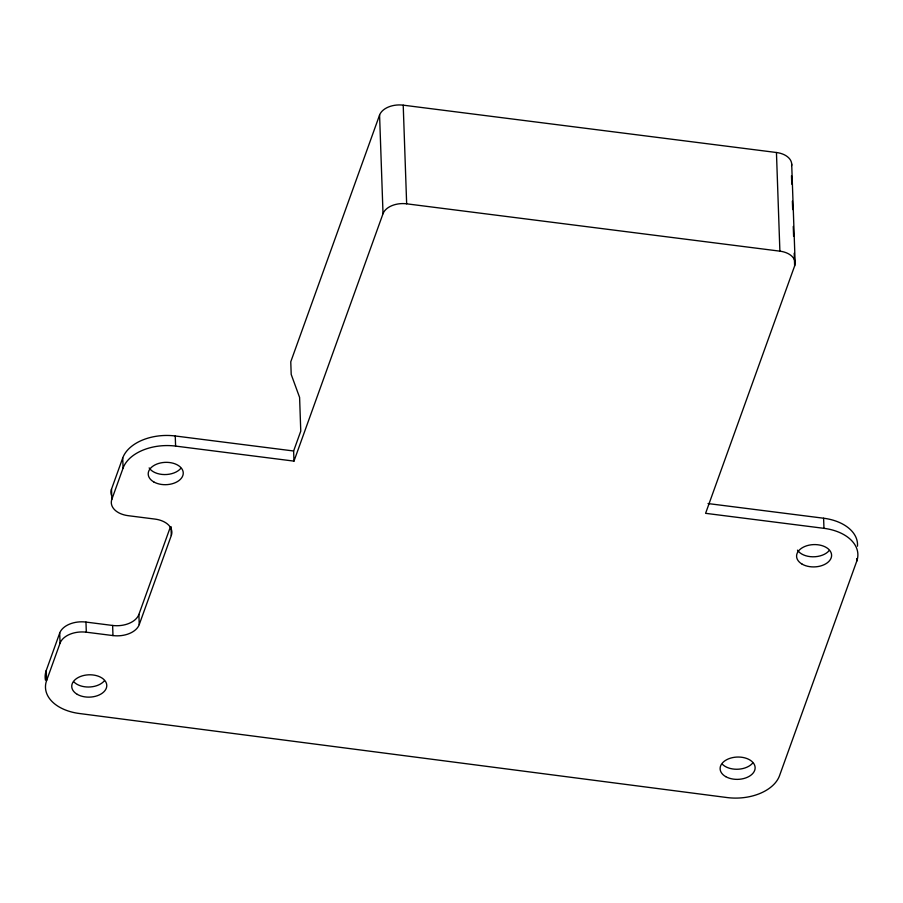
<?xml version="1.0" encoding="UTF-8"?>
<svg xmlns="http://www.w3.org/2000/svg" width="903" height="903" viewBox="0 0 903 903"><rect width="100%" height="100%" fill="white"/><g stroke="black" fill="none" stroke-linecap="round" stroke-linejoin="round"><path stroke-width="1.35" d="M45.443 680.162A43.987 28.038 -2 0 1 46.256 670.444L59.7 633.082A21.898 13.963 -2 0 1 85.966 622.077L112.627 625.463A21.898 13.963 -2 0 0 138.881 614.458L170.486 526.675M111.419 495.216A21.898 13.963 -2 0 1 111.509 489.166L122.729 457.979A43.795 27.914 -2 0 1 175.25 435.98L293.622 450.992L300.767 431.126L299.593 397.399L291.206 374.44L290.766 361.787L379.576 115.065A19.708 12.563 -2 0 1 403.212 105.166L776.445 152.505A19.708 12.563 -2 0 1 791.615 165.644M856.665 558.63L856.755 561.158L779.537 775.666A43.604 27.801 -2 0 1 727.062 797.552L79.351 713.505A43.987 28.038 -2 0 1 46.606 680.557L60.061 643.196L59.7 633.082M60.061 643.196A21.898 13.963 -2 0 1 86.316 632.202L112.977 635.577A21.898 13.963 -2 0 0 139.243 624.583L171.31 535.49A21.898 13.963 -2 0 0 154.91 519.078L128.249 515.692A21.898 13.963 -2 0 1 111.859 499.28L123.079 468.104L122.729 457.979M123.079 468.104A43.795 27.914 -2 0 1 175.6 446.093L293.972 461.117L383.019 213.718L379.576 115.065M794.2 253.235L794.64 265.922L705.593 513.322L823.965 528.334A43.795 27.914 -2 0 1 856.755 561.158M383.019 213.718A19.708 12.563 -2 0 1 406.655 203.818L779.887 251.158A19.708 12.563 -2 0 1 794.64 265.922M708.02 503.558L823.604 518.22A43.795 27.914 -2 0 1 857.466 546.202M823.604 518.22L823.965 528.334M791.694 163.996L795.137 262.649M791.491 175.735L791.784 184.189M792.382 201.098L792.676 209.552M793.263 226.461L793.613 236.326M776.445 152.505L779.887 251.158M403.212 105.166L406.655 203.818M293.622 450.992L293.972 461.117M175.25 435.98L175.6 446.093M170.994 526.63L171.31 535.49M138.881 614.458L139.243 624.583M111.509 489.166L111.859 499.28M112.627 625.463L112.977 635.577M85.966 622.077L86.316 632.202M46.256 670.444L46.606 680.557M104.376 680.783A17.518 11.163 -2 0 1 74.057 682.07M180.837 468.318A17.518 11.163 -2 0 1 164.459 474.572A17.518 11.163 -2 0 1 149.142 467.912M829.202 550.559A17.518 11.163 -2 0 1 812.813 556.801A17.518 11.163 -2 0 1 797.496 550.141M752.73 763.012A17.518 11.163 -2 0 1 722.411 764.31M77.319 694.384A17.518 11.163 -2 0 0 106.328 688.131A17.518 11.163 -2 0 0 84.148 675.388A17.518 11.163 -2 0 0 77.319 694.384M153.781 481.931A17.518 11.163 -2 0 0 182.801 475.678A17.518 11.163 -2 0 0 160.621 462.934A17.518 11.163 -2 0 0 153.781 481.931M802.146 564.161A17.518 11.163 -2 0 0 831.155 557.907A17.518 11.163 -2 0 0 808.986 545.175A17.518 11.163 -2 0 0 802.146 564.161M725.673 776.614A17.518 11.163 -2 0 0 754.682 770.372A17.518 11.163 -2 0 0 732.514 757.628A17.518 11.163 -2 0 0 725.673 776.614"/></g></svg>
